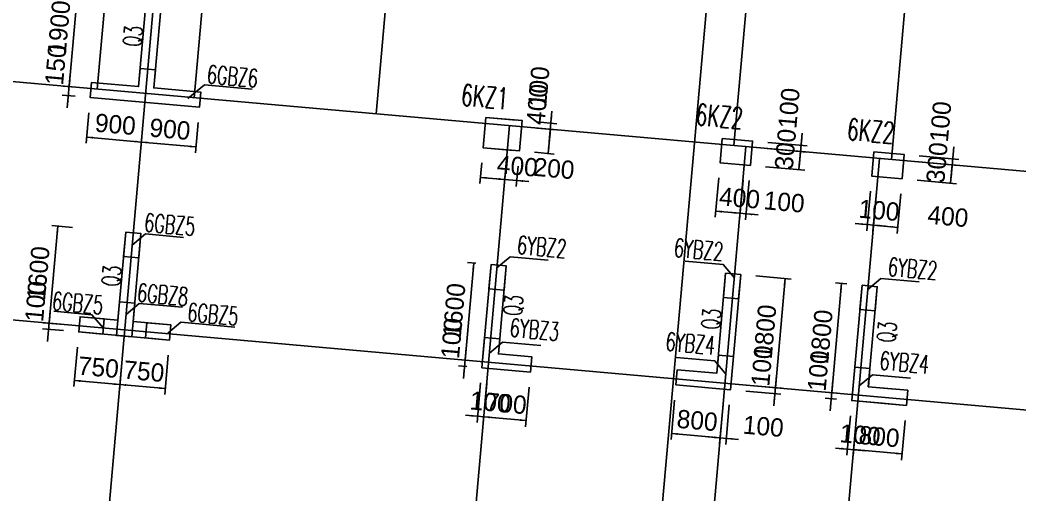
# Model space of a CAD drawing. Extents: x 387171 to 699106, y 11966 to 245688.
# Drawn here: x 622307 to 638718, y 58921 to 66705 of the extents above; entities that cross this region are included whole.
import ezdxf

# ---------------------------------------------------------------- set-up
doc = ezdxf.new("R2010")
doc.units = 0
doc.header["$LTSCALE"] = 100
doc.header["$MEASUREMENT"] = 0
for name, color, linetype in [('b边缘构件', 235, 'Continuous'), ('cnum', 7, 'Continuous'), ('colu-主楼', 7, 'Continuous'), ('DOTE', 253, 'Continuous'), ('TEXT', 7, 'Continuous'), ('THIN', 7, 'Continuous'), ('wall-主楼', 2, 'Continuous'), ('Y阴影', 254, 'Continuous'), ('剪力墙身标注', 7, 'Continuous'), ('小尺寸', 4, 'Continuous'), ('柱', 2, 'Continuous')]:
    doc.layers.add(name, color=color, linetype=linetype)
doc.styles.add('hztxt', font='hztxt')
doc.styles.get("Standard").update_dxf_attribs({"font": 'standard'})
doc.dimstyles.get("Standard").update_dxf_attribs({"dimtxt": 300, "dimasz": 100, "dimexe": 100, "dimexo": 250, "dimgap": 100, "dimtad": 0, "dimtoh": 1, "dimdec": 0, "dimdsep": 46, "dimcen": 0.09, "dimclrt": 7, "dimadec": 0, "dimazin": 0, "dimtfac": 1, "dimtdec": 4, "dimtofl": 0, "dimtmove": 0, "dimatfit": 3, "dimfxl": 1, "dimtolj": 1, "dimtzin": 0, "dimarcsym": 0})

# ---------------------------------------------------------------- blocks, each defined once
blk = doc.blocks.new('*D3310')
at = {"layer": '小尺寸', "color": 0, "linetype": 'ByBlock', "lineweight": -2}
for p, q in [((623249, 61333), (623192, 60685)), ((623996, 61266), (623939, 60619)), ((623200, 60785), (623947, 60719))]:
    blk.add_line(p, q, dxfattribs=at)
for points in [[(623200, 60785), (623301, 60793), (623299, 60759)], [(623947, 60719), (623846, 60711), (623849, 60744)]]:
    blk.add_solid(points, dxfattribs=at)
at = {"layer": '小尺寸', "color": 7, "linetype": 'Continuous', "lineweight": -2, "insert": (623596, 61001), "char_height": 300, "width": 566.67, "attachment_point": 5, "rotation": 354.9316, "style": 'hztxt'}
blk.add_mtext('750', dxfattribs=at)
blk = doc.blocks.new('*D1383')
at = {"layer": '小尺寸', "color": 0, "linetype": 'ByBlock', "lineweight": -2}
for p, q in [((623996, 61266), (623939, 60619)), ((624743, 61200), (624686, 60553)), ((623947, 60719), (624695, 60652))]:
    blk.add_line(p, q, dxfattribs=at)
for points in [[(623947, 60719), (624049, 60726), (624046, 60693)], [(624695, 60652), (624593, 60645), (624596, 60678)]]:
    blk.add_solid(points, dxfattribs=at)
at = {"layer": '小尺寸', "color": 7, "linetype": 'Continuous', "lineweight": -2, "insert": (624343, 60935), "char_height": 300, "width": 566.67, "attachment_point": 5, "rotation": 354.9316, "style": 'hztxt'}
blk.add_mtext('750', dxfattribs=at)
blk = doc.blocks.new('*D2669')
at = {"layer": '小尺寸', "color": 0, "linetype": 'ByBlock', "lineweight": -2}
for p, q in [((629873, 60745), (629816, 60098)), ((629973, 60736), (629915, 60089)), ((629625, 60215), (630123, 60171))]:
    blk.add_line(p, q, dxfattribs=at)
for points in [[(629824, 60197), (629723, 60190), (629726, 60223)], [(629924, 60189), (630025, 60196), (630022, 60163)]]:
    blk.add_solid(points, dxfattribs=at)
at = {"layer": '小尺寸', "color": 7, "linetype": 'Continuous', "lineweight": -2, "insert": (630032, 60430), "char_height": 300, "width": 476.67, "attachment_point": 5, "rotation": 354.9316, "style": 'hztxt'}
blk.add_mtext('100', dxfattribs=at)
blk = doc.blocks.new('*D642')
at = {"layer": '小尺寸', "color": 0, "linetype": 'ByBlock', "lineweight": -2}
for p, q in [((629973, 60736), (629915, 60089)), ((630670, 60675), (630612, 60027)), ((629924, 60189), (630621, 60127))]:
    blk.add_line(p, q, dxfattribs=at)
for points in [[(629924, 60189), (630025, 60196), (630022, 60163)], [(630621, 60127), (630520, 60119), (630523, 60152)]]:
    blk.add_solid(points, dxfattribs=at)
at = {"layer": '小尺寸', "color": 7, "linetype": 'Continuous', "lineweight": -2, "insert": (630295, 60407), "char_height": 300, "width": 566.67, "attachment_point": 5, "rotation": 354.9316, "style": 'hztxt'}
blk.add_mtext('700', dxfattribs=at)
blk = doc.blocks.new('*D1088')
at = {"layer": '小尺寸', "color": 0, "linetype": 'ByBlock', "lineweight": -2}
for p, q in [((633060, 60463), (633003, 59815)), ((633857, 60392), (633800, 59744)), ((633012, 59915), (633809, 59844))]:
    blk.add_line(p, q, dxfattribs=at)
for points in [[(633012, 59915), (633113, 59922), (633110, 59889)], [(633809, 59844), (633708, 59836), (633711, 59869)]]:
    blk.add_solid(points, dxfattribs=at)
at = {"layer": '小尺寸', "color": 7, "linetype": 'Continuous', "lineweight": -2, "insert": (633432, 60128), "char_height": 300, "width": 566.67, "attachment_point": 5, "rotation": 354.9316, "style": 'hztxt'}
blk.add_mtext('800', dxfattribs=at)
blk = doc.blocks.new('*D1602')
at = {"layer": '小尺寸', "color": 0, "linetype": 'ByBlock', "lineweight": -2}
for p, q in [((633857, 60392), (633800, 59744)), ((633957, 60383), (633900, 59736)), ((633610, 59862), (634108, 59818))]:
    blk.add_line(p, q, dxfattribs=at)
for points in [[(633809, 59844), (633708, 59836), (633711, 59869)], [(633908, 59835), (634009, 59843), (634006, 59810)]]:
    blk.add_solid(points, dxfattribs=at)
at = {"layer": '小尺寸', "color": 7, "linetype": 'Continuous', "lineweight": -2, "insert": (634518, 60032), "char_height": 300, "width": 476.67, "attachment_point": 5, "rotation": 354.9316, "style": 'hztxt'}
blk.add_mtext('100', dxfattribs=at)
blk = doc.blocks.new('*D3999')
at = {"layer": '小尺寸', "color": 0, "linetype": 'ByBlock', "lineweight": -2}
for p, q in [((635949, 60206), (635892, 59559)), ((636049, 60198), (635991, 59550)), ((635701, 59676), (636199, 59632))]:
    blk.add_line(p, q, dxfattribs=at)
for points in [[(635901, 59658), (635799, 59651), (635802, 59684)], [(636000, 59650), (636101, 59657), (636098, 59624)]]:
    blk.add_solid(points, dxfattribs=at)
at = {"layer": '小尺寸', "color": 7, "linetype": 'Continuous', "lineweight": -2, "insert": (636108, 59891), "char_height": 300, "width": 476.67, "attachment_point": 5, "rotation": 354.9316, "style": 'hztxt'}
blk.add_mtext('100', dxfattribs=at)
blk = doc.blocks.new('*D4199')
at = {"layer": '小尺寸', "color": 0, "linetype": 'ByBlock', "lineweight": -2}
for p, q in [((636049, 60198), (635991, 59550)), ((636846, 60127), (636788, 59479)), ((636000, 59650), (636797, 59579))]:
    blk.add_line(p, q, dxfattribs=at)
for points in [[(636000, 59650), (636101, 59657), (636098, 59624)], [(636797, 59579), (636696, 59571), (636699, 59604)]]:
    blk.add_solid(points, dxfattribs=at)
at = {"layer": '小尺寸', "color": 7, "linetype": 'Continuous', "lineweight": -2, "insert": (636421, 59863), "char_height": 300, "width": 566.67, "attachment_point": 5, "rotation": 354.9316, "style": 'hztxt'}
blk.add_mtext('800', dxfattribs=at)
blk = doc.blocks.new('*D61')
at = {"layer": '小尺寸', "color": 0, "linetype": 'ByBlock', "lineweight": -2}
for p, q in [((633786, 64113), (633728, 63465)), ((634184, 64077), (634127, 63430)), ((633737, 63565), (634136, 63530))]:
    blk.add_line(p, q, dxfattribs=at)
for points in [[(633737, 63565), (633838, 63573), (633835, 63539)], [(634136, 63530), (634035, 63522), (634037, 63555)]]:
    blk.add_solid(points, dxfattribs=at)
at = {"layer": '小尺寸', "color": 7, "linetype": 'Continuous', "lineweight": -2, "insert": (634128, 63781), "char_height": 300, "width": 576.67, "attachment_point": 5, "rotation": 354.9316, "style": 'hztxt'}
blk.add_mtext('400', dxfattribs=at)
blk = doc.blocks.new('*D293')
at = {"layer": '小尺寸', "color": 0, "linetype": 'ByBlock', "lineweight": -2}
for p, q in [((634184, 64077), (634127, 63430)), ((634284, 64069), (634226, 63421)), ((633936, 63547), (634434, 63503))]:
    blk.add_line(p, q, dxfattribs=at)
for points in [[(634136, 63530), (634035, 63522), (634037, 63555)], [(634235, 63521), (634336, 63528), (634333, 63495)]]:
    blk.add_solid(points, dxfattribs=at)
at = {"layer": '小尺寸', "color": 7, "linetype": 'Continuous', "lineweight": -2, "insert": (634861, 63716), "char_height": 300, "width": 476.67, "attachment_point": 5, "rotation": 354.9316, "style": 'hztxt'}
blk.add_mtext('100', dxfattribs=at)
blk = doc.blocks.new('*D505')
at = {"layer": '小尺寸', "color": 0, "linetype": 'ByBlock', "lineweight": -2}
for p, q in [((634581, 64594), (635229, 64537)), ((635103, 64247), (635129, 64546)), ((634555, 64295), (635202, 64238))]:
    blk.add_line(p, q, dxfattribs=at)
for points in [[(635129, 64546), (635137, 64445), (635104, 64448)], [(635103, 64247), (635095, 64348), (635128, 64345)]]:
    blk.add_solid(points, dxfattribs=at)
at = {"layer": '小尺寸', "color": 7, "linetype": 'Continuous', "lineweight": -2, "insert": (634882, 64583), "char_height": 300, "width": 566.67, "attachment_point": 5, "rotation": 84.9316, "style": 'hztxt'}
blk.add_mtext('300', dxfattribs=at)
blk = doc.blocks.new('*D458')
at = {"layer": '小尺寸', "color": 0, "linetype": 'ByBlock', "lineweight": -2}
for p, q in [((635112, 64347), (635156, 64845)), ((634590, 64694), (635238, 64637)), ((634581, 64594), (635229, 64537))]:
    blk.add_line(p, q, dxfattribs=at)
for points in [[(635138, 64645), (635130, 64746), (635164, 64743)], [(635129, 64546), (635137, 64445), (635104, 64448)]]:
    blk.add_solid(points, dxfattribs=at)
at = {"layer": '小尺寸', "color": 7, "linetype": 'Continuous', "lineweight": -2, "insert": (634941, 65255), "char_height": 300, "width": 476.67, "attachment_point": 5, "rotation": 84.9316, "style": 'hztxt'}
blk.add_mtext('100', dxfattribs=at)
blk = doc.blocks.new('*D714')
at = {"layer": '小尺寸', "color": 0, "linetype": 'ByBlock', "lineweight": -2}
for p, q in [((636276, 63892), (636219, 63244)), ((636376, 63883), (636318, 63236)), ((636028, 63362), (636526, 63318))]:
    blk.add_line(p, q, dxfattribs=at)
for points in [[(636227, 63344), (636126, 63336), (636129, 63369)], [(636327, 63335), (636428, 63343), (636425, 63310)]]:
    blk.add_solid(points, dxfattribs=at)
at = {"layer": '小尺寸', "color": 7, "linetype": 'Continuous', "lineweight": -2, "insert": (636419, 63578), "char_height": 300, "width": 476.67, "attachment_point": 5, "rotation": 354.9316, "style": 'hztxt'}
blk.add_mtext('100', dxfattribs=at)
blk = doc.blocks.new('*D3155')
at = {"layer": '小尺寸', "color": 0, "linetype": 'ByBlock', "lineweight": -2}
for p, q in [((636376, 63883), (636318, 63236)), ((636774, 63848), (636717, 63200)), ((636327, 63335), (636725, 63300))]:
    blk.add_line(p, q, dxfattribs=at)
for points in [[(636327, 63335), (636428, 63343), (636425, 63310)], [(636725, 63300), (636624, 63292), (636627, 63325)]]:
    blk.add_solid(points, dxfattribs=at)
at = {"layer": '小尺寸', "color": 7, "linetype": 'Continuous', "lineweight": -2, "insert": (637551, 63478), "char_height": 300, "width": 576.67, "attachment_point": 5, "rotation": 354.9316, "style": 'hztxt'}
blk.add_mtext('400', dxfattribs=at)
blk = doc.blocks.new('*D3666')
at = {"layer": '小尺寸', "color": 0, "linetype": 'ByBlock', "lineweight": -2}
for p, q in [((637072, 64373), (637719, 64316)), ((637593, 64026), (637619, 64325)), ((637045, 64075), (637693, 64017))]:
    blk.add_line(p, q, dxfattribs=at)
for points in [[(637619, 64325), (637627, 64224), (637594, 64227)], [(637593, 64026), (637585, 64127), (637618, 64124)]]:
    blk.add_solid(points, dxfattribs=at)
at = {"layer": '小尺寸', "color": 7, "linetype": 'Continuous', "lineweight": -2, "insert": (637372, 64362), "char_height": 300, "width": 566.67, "attachment_point": 5, "rotation": 84.9316, "style": 'hztxt'}
blk.add_mtext('300', dxfattribs=at)
blk = doc.blocks.new('*D3857')
at = {"layer": '小尺寸', "color": 0, "linetype": 'ByBlock', "lineweight": -2}
for p, q in [((637602, 64126), (637646, 64624)), ((637072, 64373), (637719, 64316)), ((637080, 64473), (637728, 64416))]:
    blk.add_line(p, q, dxfattribs=at)
for points in [[(637628, 64424), (637621, 64526), (637654, 64523)], [(637619, 64325), (637627, 64224), (637594, 64227)]]:
    blk.add_solid(points, dxfattribs=at)
at = {"layer": '小尺寸', "color": 7, "linetype": 'Continuous', "lineweight": -2, "insert": (637431, 65035), "char_height": 300, "width": 476.67, "attachment_point": 5, "rotation": 84.9316, "style": 'hztxt'}
blk.add_mtext('100', dxfattribs=at)
blk = doc.blocks.new('*D1931')
at = {"layer": '小尺寸', "color": 0, "linetype": 'ByBlock', "lineweight": -2}
for p, q in [((623084, 65263), (623133, 65810)), ((623226, 65601), (623016, 65620)), ((623213, 65452), (623002, 65471))]:
    blk.add_line(p, q, dxfattribs=at)
for points in [[(623115, 65611), (623108, 65712), (623141, 65709)], [(623102, 65462), (623110, 65361), (623077, 65364)]]:
    blk.add_solid(points, dxfattribs=at)
at = {"layer": '小尺寸', "color": 7, "linetype": 'Continuous', "lineweight": -2, "insert": (622896, 65970), "char_height": 300, "width": 476.67, "attachment_point": 5, "rotation": 84.9316, "style": 'hztxt'}
blk.add_mtext('150', dxfattribs=at)
blk = doc.blocks.new('*D4300')
at = {"layer": '小尺寸', "color": 0, "linetype": 'ByBlock', "lineweight": -2}
for p, q in [((623115, 65611), (623283, 67504)), ((623493, 67485), (623184, 67513)), ((623226, 65601), (623016, 65620))]:
    blk.add_line(p, q, dxfattribs=at)
for points in [[(623283, 67504), (623291, 67403), (623258, 67406)], [(623115, 65611), (623108, 65712), (623141, 65709)]]:
    blk.add_solid(points, dxfattribs=at)
at = {"layer": '小尺寸', "color": 7, "linetype": 'Continuous', "lineweight": -2, "insert": (622950, 66580), "char_height": 300, "width": 685, "attachment_point": 5, "rotation": 84.9316, "style": 'hztxt'}
blk.add_mtext('1900', dxfattribs=at)
blk = doc.blocks.new('*D437')
at = {"layer": '小尺寸', "color": 0, "linetype": 'ByBlock', "lineweight": -2}
for p, q in [((623440, 65181), (623395, 64681)), ((624336, 65101), (624292, 64601)), ((623404, 64780), (624301, 64701))]:
    blk.add_line(p, q, dxfattribs=at)
for points in [[(623404, 64780), (623505, 64788), (623502, 64755)], [(624301, 64701), (624200, 64693), (624203, 64726)]]:
    blk.add_solid(points, dxfattribs=at)
at = {"layer": '小尺寸', "color": 7, "linetype": 'Continuous', "lineweight": -2, "insert": (623874, 64990), "char_height": 300, "width": 556.67, "attachment_point": 5, "rotation": 354.9316, "style": 'hztxt'}
blk.add_mtext('900', dxfattribs=at)
blk = doc.blocks.new('*D684')
at = {"layer": '小尺寸', "color": 0, "linetype": 'ByBlock', "lineweight": -2}
for p, q in [((624336, 65101), (624292, 64601)), ((625233, 65022), (625188, 64522)), ((624301, 64701), (625197, 64621))]:
    blk.add_line(p, q, dxfattribs=at)
for points in [[(624301, 64701), (624402, 64709), (624399, 64676)], [(625197, 64621), (625096, 64614), (625099, 64647)]]:
    blk.add_solid(points, dxfattribs=at)
at = {"layer": '小尺寸', "color": 7, "linetype": 'Continuous', "lineweight": -2, "insert": (624771, 64910), "char_height": 300, "width": 556.67, "attachment_point": 5, "rotation": 354.9316, "style": 'hztxt'}
blk.add_mtext('900', dxfattribs=at)
blk = doc.blocks.new('*D936')
at = {"layer": '小尺寸', "color": 0, "linetype": 'ByBlock', "lineweight": -2}
for p, q in [((622761, 61426), (622805, 61924)), ((623031, 61703), (622688, 61734)), ((623022, 61604), (622679, 61634))]:
    blk.add_line(p, q, dxfattribs=at)
for points in [[(622787, 61725), (622780, 61826), (622813, 61823)], [(622778, 61625), (622786, 61524), (622753, 61527)]]:
    blk.add_solid(points, dxfattribs=at)
at = {"layer": '小尺寸', "color": 7, "linetype": 'Continuous', "lineweight": -2, "insert": (622568, 62084), "char_height": 300, "width": 476.67, "attachment_point": 5, "rotation": 84.9316, "style": 'hztxt'}
blk.add_mtext('100', dxfattribs=at)
blk = doc.blocks.new('*D3361')
at = {"layer": '小尺寸', "color": 0, "linetype": 'ByBlock', "lineweight": -2}
for p, q in [((622787, 61725), (622929, 63319)), ((623167, 63298), (622829, 63328)), ((623031, 61703), (622688, 61734))]:
    blk.add_line(p, q, dxfattribs=at)
for points in [[(622929, 63319), (622936, 63218), (622903, 63221)], [(622787, 61725), (622780, 61826), (622813, 61823)]]:
    blk.add_solid(points, dxfattribs=at)
at = {"layer": '小尺寸', "color": 7, "linetype": 'Continuous', "lineweight": -2, "insert": (622609, 62544), "char_height": 300, "width": 685, "attachment_point": 5, "rotation": 84.9316, "style": 'hztxt'}
blk.add_mtext('1600', dxfattribs=at)
blk = doc.blocks.new('*D3333')
at = {"layer": '小尺寸', "color": 0, "linetype": 'ByBlock', "lineweight": -2}
for p, q in [((629592, 60820), (629636, 61318)), ((629655, 61116), (629519, 61128)), ((629646, 61016), (629510, 61028))]:
    blk.add_line(p, q, dxfattribs=at)
for points in [[(629619, 61119), (629611, 61220), (629644, 61217)], [(629610, 61020), (629618, 60918), (629584, 60921)]]:
    blk.add_solid(points, dxfattribs=at)
at = {"layer": '小尺寸', "color": 7, "linetype": 'Continuous', "lineweight": -2, "insert": (629400, 61478), "char_height": 300, "width": 476.67, "attachment_point": 5, "rotation": 84.9316, "style": 'hztxt'}
blk.add_mtext('100', dxfattribs=at)
blk = doc.blocks.new('*D3561')
at = {"layer": '小尺寸', "color": 0, "linetype": 'ByBlock', "lineweight": -2}
for p, q in [((629619, 61119), (629760, 62713)), ((629796, 62710), (629660, 62722)), ((629655, 61116), (629519, 61128))]:
    blk.add_line(p, q, dxfattribs=at)
for points in [[(629760, 62713), (629768, 62612), (629735, 62615)], [(629619, 61119), (629611, 61220), (629644, 61217)]]:
    blk.add_solid(points, dxfattribs=at)
at = {"layer": '小尺寸', "color": 7, "linetype": 'Continuous', "lineweight": -2, "insert": (629440, 61938), "char_height": 300, "width": 685, "attachment_point": 5, "rotation": 84.9316, "style": 'hztxt'}
blk.add_mtext('1600', dxfattribs=at)
blk = doc.blocks.new('*D3802')
at = {"layer": '小尺寸', "color": 0, "linetype": 'ByBlock', "lineweight": -2}
for p, q in [((635616, 60286), (635660, 60784)), ((635731, 60577), (635543, 60594)), ((635722, 60477), (635534, 60494))]:
    blk.add_line(p, q, dxfattribs=at)
for points in [[(635642, 60585), (635635, 60686), (635668, 60683)], [(635633, 60485), (635641, 60384), (635608, 60387)]]:
    blk.add_solid(points, dxfattribs=at)
at = {"layer": '小尺寸', "color": 7, "linetype": 'Continuous', "lineweight": -2, "insert": (635423, 60944), "char_height": 300, "width": 476.67, "attachment_point": 5, "rotation": 84.9316, "style": 'hztxt'}
blk.add_mtext('100', dxfattribs=at)
blk = doc.blocks.new('*D4035')
at = {"layer": '小尺寸', "color": 0, "linetype": 'ByBlock', "lineweight": -2}
for p, q in [((635642, 60585), (635801, 62378)), ((635890, 62370), (635702, 62387)), ((635731, 60577), (635543, 60594))]:
    blk.add_line(p, q, dxfattribs=at)
for points in [[(635801, 62378), (635809, 62277), (635776, 62280)], [(635642, 60585), (635635, 60686), (635668, 60683)]]:
    blk.add_solid(points, dxfattribs=at)
at = {"layer": '小尺寸', "color": 7, "linetype": 'Continuous', "lineweight": -2, "insert": (635473, 61503), "char_height": 300, "width": 690, "attachment_point": 5, "rotation": 84.9316, "style": 'hztxt'}
blk.add_mtext('1800', dxfattribs=at)
blk = doc.blocks.new('*D2398')
at = {"layer": '小尺寸', "color": 0, "linetype": 'ByBlock', "lineweight": -2}
for p, q in [((634690, 60368), (634734, 60866)), ((634228, 60610), (634807, 60559)), ((634237, 60710), (634816, 60658))]:
    blk.add_line(p, q, dxfattribs=at)
for points in [[(634716, 60667), (634709, 60768), (634742, 60765)], [(634708, 60567), (634715, 60466), (634682, 60469)]]:
    blk.add_solid(points, dxfattribs=at)
at = {"layer": '小尺寸', "color": 7, "linetype": 'Continuous', "lineweight": -2, "insert": (634497, 61026), "char_height": 300, "width": 476.67, "attachment_point": 5, "rotation": 84.9316, "style": 'hztxt'}
blk.add_mtext('100', dxfattribs=at)
blk = doc.blocks.new('*D2631')
at = {"layer": '小尺寸', "color": 0, "linetype": 'ByBlock', "lineweight": -2}
for p, q in [((634396, 62503), (634975, 62451)), ((634716, 60667), (634875, 62460)), ((634237, 60710), (634816, 60658))]:
    blk.add_line(p, q, dxfattribs=at)
for points in [[(634875, 62460), (634883, 62359), (634850, 62362)], [(634716, 60667), (634709, 60768), (634742, 60765)]]:
    blk.add_solid(points, dxfattribs=at)
at = {"layer": '小尺寸', "color": 7, "linetype": 'Continuous', "lineweight": -2, "insert": (634547, 61586), "char_height": 300, "width": 690, "attachment_point": 5, "rotation": 84.9316, "style": 'hztxt'}
blk.add_mtext('1800', dxfattribs=at)
blk = doc.blocks.new('*D3683')
at = {"layer": '小尺寸', "color": 0, "linetype": 'ByBlock', "lineweight": -2}
for p, q in [((629892, 64358), (629862, 64021)), ((630291, 64322), (630261, 63986)), ((629871, 64121), (630270, 64086))]:
    blk.add_line(p, q, dxfattribs=at)
for points in [[(629871, 64121), (629972, 64129), (629969, 64095)], [(630270, 64086), (630169, 64078), (630171, 64111)]]:
    blk.add_solid(points, dxfattribs=at)
at = {"layer": '小尺寸', "color": 7, "linetype": 'Continuous', "lineweight": -2, "insert": (630478, 64306), "char_height": 300, "width": 576.67, "attachment_point": 5, "rotation": 354.9316, "style": 'hztxt'}
blk.add_mtext('400', dxfattribs=at)
blk = doc.blocks.new('*D3898')
at = {"layer": '小尺寸', "color": 0, "linetype": 'ByBlock', "lineweight": -2}
for p, q in [((630291, 64322), (630261, 63986)), ((630490, 64305), (630460, 63968)), ((630070, 64103), (630668, 64050))]:
    blk.add_line(p, q, dxfattribs=at)
for points in [[(630270, 64086), (630169, 64078), (630171, 64111)], [(630469, 64068), (630570, 64076), (630567, 64042)]]:
    blk.add_solid(points, dxfattribs=at)
at = {"layer": '小尺寸', "color": 7, "linetype": 'Continuous', "lineweight": -2, "insert": (631080, 64265), "char_height": 300, "width": 566.67, "attachment_point": 5, "rotation": 354.9316, "style": 'hztxt'}
blk.add_mtext('200', dxfattribs=at)
blk = doc.blocks.new('*D29')
at = {"layer": '小尺寸', "color": 0, "linetype": 'ByBlock', "lineweight": -2}
for p, q in [((631046, 65209), (631002, 64711)), ((630805, 65030), (631128, 65001)), ((630796, 64930), (631119, 64901))]:
    blk.add_line(p, q, dxfattribs=at)
for points in [[(631029, 65010), (631021, 65111), (631054, 65108)], [(631020, 64910), (631028, 64809), (630994, 64812)]]:
    blk.add_solid(points, dxfattribs=at)
at = {"layer": '小尺寸', "color": 7, "linetype": 'Continuous', "lineweight": -2, "insert": (630831, 65609), "char_height": 300, "width": 476.67, "attachment_point": 5, "rotation": 84.9316, "style": 'hztxt'}
blk.add_mtext('100', dxfattribs=at)
blk = doc.blocks.new('*D2502')
at = {"layer": '小尺寸', "color": 0, "linetype": 'ByBlock', "lineweight": -2}
for p, q in [((630796, 64930), (631119, 64901)), ((631020, 64910), (630984, 64512)), ((630761, 64532), (631084, 64503))]:
    blk.add_line(p, q, dxfattribs=at)
for points in [[(631020, 64910), (631028, 64809), (630994, 64812)], [(630984, 64512), (630977, 64613), (631010, 64610)]]:
    blk.add_solid(points, dxfattribs=at)
at = {"layer": '小尺寸', "color": 7, "linetype": 'Continuous', "lineweight": -2, "insert": (630805, 65319), "char_height": 300, "width": 576.67, "attachment_point": 5, "rotation": 84.9316, "style": 'hztxt'}
blk.add_mtext('400', dxfattribs=at)

msp = doc.modelspace()

# ---------------------------------------------------------------- hatches: boundary and pattern name
at = {"layer": 'Y阴影'}
h = msp.add_hatch(dxfattribs=at)
h.set_pattern_fill('ANSI31', color=256, scale=25, angle=-21.95462, style=0)
h.set_pattern_definition([])
h.paths.add_polyline_path([(623483.7, 65679), (623461.6, 65430), (625254.9, 65270.9), (625277, 65519.9), (624505, 65588.4), (624531.5, 65887.2), (624282.5, 65909.3), (624256, 65610.5)], flags=0)
h = msp.add_hatch(dxfattribs=at)
h.set_pattern_fill('ANSI31', color=256, scale=25, angle=-21.95462, style=0)
h.set_pattern_definition([])
h.paths.add_polyline_path([(624044, 63219.9), (624008.6, 62821.4), (624257.7, 62799.3), (624293, 63197.8)], flags=0)
h = msp.add_hatch(dxfattribs=at)
h.set_pattern_fill('ANSI31', color=256, scale=25, angle=-21.95462, style=0)
h.set_pattern_definition([])
h.paths.add_polyline_path([(630045.4, 62687.6), (630010.1, 62289.2), (630259.3, 62267.1), (630294.6, 62665.5)], flags=0)
h = msp.add_hatch(dxfattribs=at)
h.set_pattern_fill('ANSI31', color=256, scale=25, angle=-21.95462, style=0)
h.set_pattern_definition([])
h.paths.add_polyline_path([(633898.2, 62546.7), (633862.9, 62148.2), (634112, 62126.1), (634147.4, 62524.6)], flags=0)
h = msp.add_hatch(dxfattribs=at)
h.set_pattern_fill('ANSI31', color=256, scale=25, angle=-21.95462, style=0)
h.set_pattern_definition([])
h.paths.add_polyline_path([(636139.4, 62347.9), (636104.1, 61949.5), (636353.2, 61927.4), (636388.6, 62325.8)], flags=0)
h = msp.add_hatch(dxfattribs=at)
h.set_pattern_fill('ANSI31', color=256, scale=25, angle=-21.95462, style=0)
h.set_pattern_definition([])
h.paths.add_polyline_path([(623942.4, 62074.4), (623893.8, 61526.5), (624142.8, 61504.4), (624191.4, 62052.3)], flags=0)
h = msp.add_hatch(dxfattribs=at)
h.set_pattern_fill('ANSI31', color=256, scale=25, angle=-21.95462, style=0)
h.set_pattern_definition([])
h.paths.add_polyline_path([(623691.6, 61795.4), (623293.1, 61830.8), (623271.1, 61581.7), (623669.5, 61546.4)], flags=0)
h = msp.add_hatch(dxfattribs=at)
h.set_pattern_fill('ANSI31', color=256, scale=25, angle=-21.95462, style=0)
h.set_pattern_definition([])
h.paths.add_polyline_path([(624787.3, 61698.3), (624388.8, 61733.6), (624366.8, 61484.6), (624765.2, 61449.2)], flags=0)
h = msp.add_hatch(dxfattribs=at)
h.set_pattern_fill('ANSI31', color=256, scale=25, angle=-21.95462, style=0)
h.set_pattern_definition([])
h.paths.add_polyline_path([(629939.4, 61492.3), (629895.2, 60994.2), (630692.1, 60923.6), (630714.2, 61172.6), (630166.5, 61221.2), (630188.6, 61470.2)], flags=0)
h = msp.add_hatch(dxfattribs=at)
h.set_pattern_fill('ANSI31', color=256, scale=25, angle=-21.95462, style=0)
h.set_pattern_definition([])
h.paths.add_polyline_path([(633105, 60960.6), (633082.9, 60711.5), (633979.4, 60632), (634028, 61179.9), (633779.1, 61201.9), (633752.6, 60903.1)], flags=0)
h = msp.add_hatch(dxfattribs=at)
h.set_pattern_fill('ANSI31', color=256, scale=25, angle=-21.95462, style=0)
h.set_pattern_definition([])
h.paths.add_polyline_path([(636020.1, 61003.2), (635971.5, 60455.3), (636469.6, 60411.2), (636868, 60375.8), (636890.1, 60624.8), (636491.7, 60660.2), (636242.8, 60682.3), (636269.3, 60981.1)], flags=0)

# ---------------------------------------------------------------- linework, layer by layer
at = {"layer": 'b边缘构件'}
for points in [[(623483.7, 65679), (623461.6, 65430), (625254.9, 65270.9), (625277, 65519.9), (624505, 65588.4), (624531.5, 65887.2), (624282.5, 65909.3), (624256, 65610.5), (623483.7, 65679)], [(624044, 63219.9), (624008.6, 62821.4), (624257.7, 62799.3), (624293, 63197.8), (624044, 63219.9)], [(630045.4, 62687.6), (630010.1, 62289.2), (630259.3, 62267.1), (630294.6, 62665.5), (630045.4, 62687.6)], [(633898.2, 62546.7), (633862.9, 62148.2), (634112, 62126.1), (634147.4, 62524.6), (633898.2, 62546.7)], [(636139.4, 62347.9), (636104.1, 61949.5), (636353.2, 61927.4), (636388.6, 62325.8), (636139.4, 62347.9)], [(623942.4, 62074.4), (623893.8, 61526.5), (624142.8, 61504.4), (624191.4, 62052.3), (623942.4, 62074.4)], [(623691.6, 61795.4), (623293.1, 61830.8), (623271.1, 61581.7), (623669.5, 61546.4), (623691.6, 61795.4)], [(624787.3, 61698.3), (624388.8, 61733.6), (624366.8, 61484.6), (624765.2, 61449.2), (624787.3, 61698.3)], [(629939.4, 61492.3), (629895.2, 60994.2), (630692.1, 60923.6), (630714.2, 61172.6), (630166.5, 61221.2), (630188.6, 61470.2), (629939.4, 61492.3)], [(633105, 60960.6), (633082.9, 60711.5), (633979.4, 60632), (634028, 61179.9), (633779.1, 61201.9), (633752.6, 60903.1), (633105, 60960.6)], [(636020.1, 61003.2), (635971.5, 60455.3), (636469.6, 60411.2), (636868, 60375.8), (636890.1, 60624.8), (636491.7, 60660.2), (636242.8, 60682.3), (636269.3, 60981.1), (636020.1, 61003.2)]]:
    msp.add_lwpolyline(points, dxfattribs=at)
at = {"layer": 'colu-主楼'}
for points in [[(629958.6, 65104.7), (630556.3, 65051.7), (630512.1, 64553.7), (629914.4, 64606.7)], [(633843.4, 64760.2), (634341.4, 64716), (634306.1, 64317.6), (633808, 64361.7)], [(636831.6, 64495.1), (636333.6, 64539.3), (636298.2, 64140.9), (636796.3, 64096.7)]]:
    msp.add_lwpolyline(points, close=True, dxfattribs=at)
at = {"layer": 'DOTE'}
for p, q in [((636774.3, 102900.4), (631338.3, 41609.5)), ((624744.5, 78758.7), (623574.8, 65570.5)), ((629326.5, 78352.3), (628156.8, 65164.1)), ((635203.4, 77831), (634033.7, 64642.9)), ((637793.2, 77601.3), (636623.6, 64413.2)), ((625610.2, 70409.6), (625168.5, 65429.2)), ((652182.4, 63033.3), (592190.1, 68354)), ((623411.3, 54671.4), (624530.7, 67292.8)), ((629387.8, 54141.3), (630348.2, 64969.8)), ((633272.6, 53796.8), (634233, 64625.2)), ((635464, 53602.4), (636424.4, 64430.9)), ((651837.9, 59148.5), (602113.1, 63558.7))]:
    msp.add_line(p, q, dxfattribs=at)
at = {"layer": 'THIN', "color": 200}
for p, q in [((625066.7, 65413.1), (625337.8, 65640)), ((626120.6, 65570.6), (625337.8, 65640)), ((624049.4, 61868.3), (624266.3, 62049.8)), ((624977.2, 61986.8), (624266.3, 62049.8)), ((624734.6, 61560), (624951.5, 61741.5)), ((625833.5, 61663.3), (624951.5, 61741.5))]:
    msp.add_line(p, q, dxfattribs=at)
for points in [[(624150.6, 63009.6), (624367.5, 63191.2), (624995.1, 63135.5)], [(630140.8, 62633.5), (630357.7, 62815.1), (630985.3, 62759.4)], [(634041.8, 62471.4), (633860.2, 62688.3), (633232.7, 62743.9)], [(636233.2, 62277), (636450.1, 62458.6), (637077.6, 62402.9)], [(623670.9, 61649.1), (623489.4, 61866), (622861.8, 61921.6)], [(630016.8, 61234.4), (630233.6, 61416), (630861.2, 61360.3)], [(633901.5, 60889.9), (633720, 61106.8), (633092.4, 61162.4)], [(636092.9, 60695.5), (636309.8, 60877.1), (636937.3, 60821.4)]]:
    msp.add_lwpolyline(points, dxfattribs=at)
at = {"layer": 'wall-主楼'}
for points in [[(623461.9, 65429.9), (623484, 65679), (624256, 65610.5), (624415, 67403.4), (624664, 67381.4), (624505, 65588.4), (625277, 65519.9), (625254.9, 65270.9)], [(623271.2, 61581.7), (623293.3, 61830.8), (623915.9, 61775.5), (624044, 63219.9), (624293, 63197.8), (624164.9, 61753.5), (624787.4, 61698.2), (624765.4, 61449.2)], [(630166.3, 61221.2), (630714.2, 61172.6), (630692.1, 60923.6), (629895.2, 60994.2), (630045.4, 62687.6), (630294.4, 62665.5)], [(633898, 62546.7), (634147, 62524.6), (633979.2, 60632), (633082.7, 60711.5), (633104.8, 60960.6), (633752.3, 60903.1)], [(636388.3, 62325.8), (636139.2, 62347.9), (635971.4, 60455.3), (636867.9, 60375.8), (636889.9, 60624.9), (636242.5, 60682.3)]]:
    msp.add_lwpolyline(points, close=True, dxfattribs=at)
at = {"layer": '柱'}
for p, q in [((630456.5, 65060.6), (629958.4, 65104.7)), ((633843.2, 64760.2), (633807.9, 64361.8)), ((634341.2, 64716), (633843.2, 64760.2)), ((634305.9, 64317.6), (634341.2, 64716)), ((629914.3, 64606.7), (630412.3, 64562.5)), ((636333.4, 64539.3), (636298.1, 64140.9)), ((636831.5, 64495.2), (636333.4, 64539.3)), ((633807.9, 64361.8), (634305.9, 64317.6)), ((636796.1, 64096.7), (636831.5, 64495.2)), ((636298.1, 64140.9), (636796.1, 64096.7))]:
    msp.add_line(p, q, dxfattribs=at)
for points in [[(629958.4, 65104.7), (630556.1, 65051.7), (630511.9, 64553.7), (629914.3, 64606.7)], [(633843.2, 64760.2), (634341.2, 64716), (634305.9, 64317.6), (633807.9, 64361.8)], [(636333.4, 64539.3), (636831.5, 64495.2), (636796.1, 64096.7), (636298.1, 64140.9)]]:
    msp.add_lwpolyline(points, close=True, dxfattribs=at)

# ---------------------------------------------------------------- texts
at = {"layer": 'cnum', "color": 200, "width": 0.7}
for s, p in [('6KZ1', (629539.9, 65303.6)), ('6KZ2', (633394.4, 64983.2)), ('6KZ2', (633394.4, 64983.2)), ('6KZ2', (635882.1, 64741.1)), ('6KZ2', (635882.1, 64741.1))]:
    msp.add_text(s, height=350, rotation=354.93165, dxfattribs=at).set_placement(p)
at = {"layer": 'TEXT', "color": 200, "width": 0.7}
for s, p in [('6GBZ6', (625368.4, 65667.1)), ('6GBZ5', (624339.1, 63234.1)), ('6YBZ2', (630462.6, 62865.8)), ('6YBZ2', (633039.9, 62818.9)), ('6YBZ2', (636554.8, 62507.1)), ('6GBZ8', (624222.6, 62082.6)), ('6GBZ5', (622826, 61944.4)), ('6GBZ5', (625047.3, 61761.9)), ('6YBZ3', (630342.1, 61506.8)), ('6YBZ4', (632903.4, 61279.6)), ('6YBZ4', (636418.2, 60967.9))]:
    msp.add_text(s, height=300, rotation=354.93165, dxfattribs=at).set_placement(p)
at = {"layer": '剪力墙身标注', "width": 0.7}
for p in [(624295.1, 66254), (623946, 62317.8), (630544.6, 61835), (633797, 61609.8), (636681.1, 61397.4)]:
    msp.add_text('Q3', height=300, rotation=84.93165, dxfattribs=at).set_placement(p)

# ---------------------------------------------------------------- dimensions: what is measured, and where the dimension line sits
at = {"layer": '小尺寸'}
for base, p1, p2, angle, picture, middle in [((623283.2, 67503.8), (623474.9, 65579.4), (623742.3, 67463.1), 84.93165, '*D4300', (622950.2, 66579.6)), ((623115.3, 65611.3), (623461.6, 65430), (623474.9, 65579.4), 84.93165, '*D1931', (622859.7, 65558.6)), ((631019.8, 64910.2), (630556.1, 65051.7), (630547.3, 64952.1), 84.93165, '*D29', (630796.6, 65222.6)), ((630984.5, 64511.8), (630547.3, 64952.1), (630511.9, 64553.7), 84.93165, '*D2502', (630753.1, 64733.1)), ((624300.6, 64701), (623461.6, 65430), (624358.3, 65350.4), 354.93165, '*D437', (623874.4, 64989.8)), ((625197.3, 64621.4), (624358.3, 65350.4), (625254.9, 65270.9), 354.93165, '*D684', (624771.1, 64910.2)), ((630269.6, 64085.5), (629914.3, 64606.7), (630312.7, 64571.3), 354.93165, '*D3683', (629892.2, 64357.7)), ((630468.8, 64067.8), (630312.7, 64571.3), (630511.9, 64553.7), 354.93165, '*D3898', (630598.9, 64307.3)), ((622928.6, 63318.8), (623279.9, 61681.4), (623415.8, 63275.6), 84.93165, '*D3361', (622608.9, 62544)), ((629760.1, 62712.9), (629903.9, 61093.9), (630045.2, 62687.6), 84.93165, '*D3561', (629440.4, 61938.1)), ((622787.3, 61725), (623271.1, 61581.7), (623279.9, 61681.4), 84.93165, '*D936', (622533.8, 61697.3)), ((634875.4, 62460), (633987.9, 60731.7), (634146.9, 62524.6), 84.93165, '*D2631', (634546.8, 61585.6)), ((635801.3, 62377.9), (635980, 60555), (636139.1, 62347.9), 84.93165, '*D4035', (635472.8, 61503.5)), ((629618.7, 61119.2), (629895.1, 60994.3), (629903.9, 61093.9), 84.93165, '*D3333', (629365.3, 61091.4)), ((634716.3, 60667), (633979, 60632), (633987.9, 60731.7), 84.93165, '*D2398', (634462.9, 60639.3)), ((635642.3, 60584.9), (635971.2, 60455.4), (635980, 60555), 84.93165, '*D3802', (635388.9, 60557.2))]:
    dim = msp.add_linear_dim(base=base, p1=p1, p2=p2, angle=angle, dimstyle='Standard', dxfattribs=at)
    dim.commit()
    dim.dimension.update_dxf_attribs({"geometry": picture, "text_midpoint": middle})
for p1, p2, picture, middle in [((634332.4, 64616.4), (634341.2, 64716), '*D458', (634906.9, 64868.6)), ((636822.6, 64395.5), (636831.5, 64495.2), '*D3857', (637397.1, 64647.7)), ((634305.9, 64317.6), (634332.4, 64616.4), '*D505', (634834.5, 64051.8)), ((636796.1, 64096.7), (636822.6, 64395.5), '*D3666', (637324.7, 63830.9)), ((633807.9, 64361.8), (634206.3, 64326.4), '*D61', (633542, 63833.2)), ((634206.3, 64326.4), (634305.9, 64317.6), '*D293', (634474.5, 63750.5)), ((636298.1, 64140.9), (636397.7, 64132.1), '*D714', (636032.3, 63612.3)), ((636397.7, 64132.1), (636796.1, 64096.7), '*D3155', (636964.8, 63529.6)), ((623271.1, 61581.7), (624018.1, 61515.5), '*D3310', (623596, 61000.8)), ((624018.1, 61515.5), (624765.2, 61449.2), '*D1383', (624343.1, 60934.5)), ((629895.1, 60994.3), (629994.7, 60985.4), '*D2669', (629645.3, 60464.2)), ((629994.7, 60985.4), (630691.9, 60923.6), '*D642', (630294.7, 60406.7)), ((633082.5, 60711.6), (633879.4, 60640.9), '*D1088', (633432.4, 60128.4)), ((633879.4, 60640.9), (633979, 60632), '*D1602', (634131.6, 60066.4)), ((635971.2, 60455.4), (636070.8, 60446.5), '*D3999', (635721.5, 59925.3)), ((636070.8, 60446.5), (636867.7, 60375.9), '*D4199', (636420.7, 59863.3))]:
    dim = msp.add_aligned_dim(p1=p1, p2=p2, distance=-800, dimstyle='Standard', dxfattribs=at)
    dim.commit()
    dim.dimension.update_dxf_attribs({"geometry": picture, "text_midpoint": middle})

doc.saveas('drawing.dxf')
